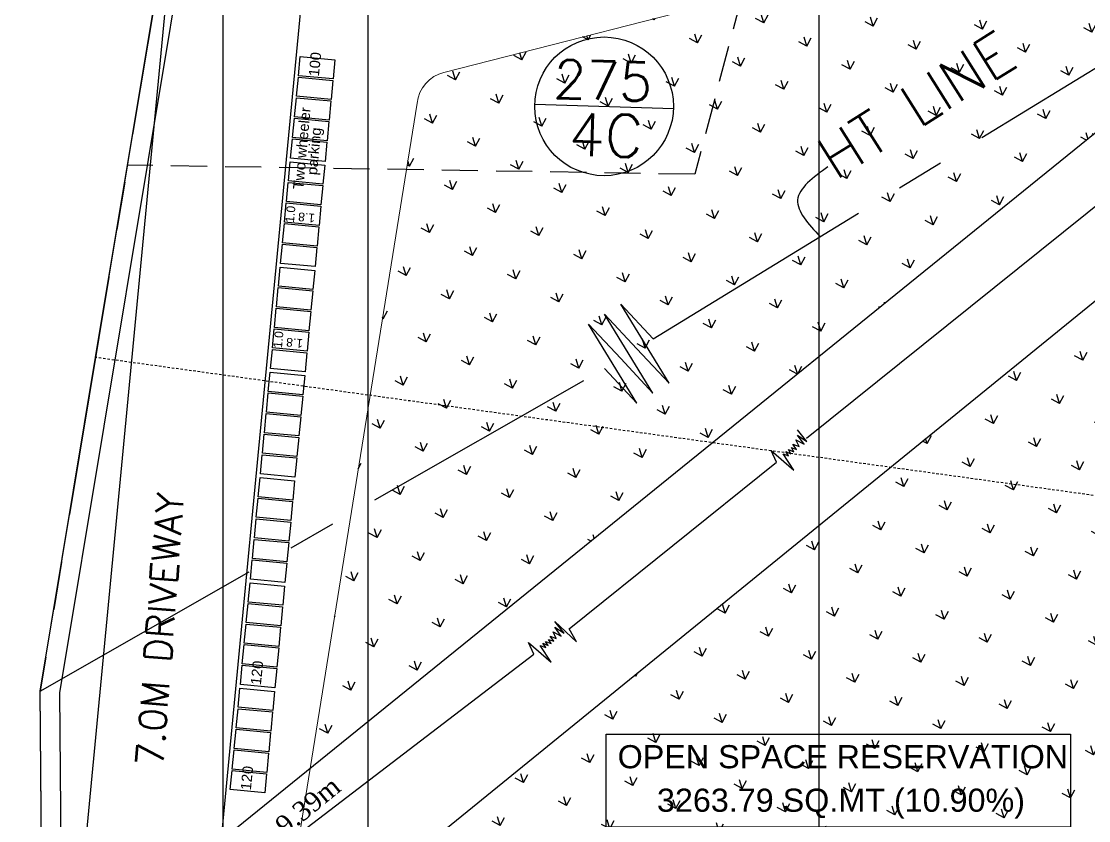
# Model space of a CAD drawing. Header units: metres. Extents: x 6804 to 7881, y 412 to 705.
# Drawn here: x 6962.8 to 7018.2, y 510.1 to 551.6 of the extents above; entities that cross this region are included whole.
import ezdxf

# ---------------------------------------------------------------- set-up
doc = ezdxf.new("R2010")
doc.units = ezdxf.units.M
doc.header["$LTSCALE"] = 5
for name, pattern in [('CENTER', [2, 1.25, -0.25, 0.25, -0.25]), ('CONTINOUS', [0]), ('DASHED', [0.75, 0.5, -0.25]), ('HIDDEN', [0.375, 0.25, -0.125])]:
    doc.linetypes.add(name, pattern=pattern)
doc.layers.get('0').update_dxf_attribs({"color": 8, "linetype": 'CONTINUOUS'})
for name, color, linetype in [('BLK_1_LVL_0_SIDE_SETBACK2', 102, 'CONTINUOUS'), ('BLK_2_LVL_0_SIDE_SETBACK2', 102, 'CONTINUOUS'), ('BLK_3_LVL_0_SIDE_SETBACK1', 171, 'CONTINUOUS'), ('FMB', 8, 'CONTINUOUS'), ('HATCH', 8, 'CONTINUOUS'), ('PDF_Text', 7, 'CONTINUOUS'), ('PLOT_BOUNDARY', 70, 'CONTINUOUS'), ('RWH', 130, 'CONTINUOUS'), ('S.NO', 6, 'CONTINUOUS'), ('Sub Divi', 3, 'DASHED'), ('TEXT', 7, 'CONTINUOUS'), ('TOWER LINE', 170, 'CONTINUOUS'), ('TWO_WHEELER_PARKING', 2, 'CONTINUOUS'), ('WAL', 1, 'CONTINUOUS')]:
    doc.layers.add(name, color=color, linetype=linetype)
doc.layers.add('Boundry mesurement', color=8, linetype='CONTINUOUS', lineweight=15)
doc.layers.add('OSR_PLAN', color=7, linetype='CONTINUOUS', lineweight=0)
doc.styles.add('ARIAL', font='arial.ttf')
doc.styles.add('PDF Arial', font='arial.ttf')
doc.styles.add('ROMANTICITALIC', font='romantic.ttf')
doc.styles.add('RS', font='romans.shx')
doc.styles.get("Standard").update_dxf_attribs({"font": 'arial.ttf'})

msp = doc.modelspace()

# ---------------------------------------------------------------- hatches: boundary and pattern name
at = {"layer": 'HATCH'}
h = msp.add_hatch(dxfattribs=at)
h.set_pattern_fill('GRASS', color=256, scale=0.1, angle=16.8266)
h.set_pattern_definition([(106.826592, (435.4425, -1916.455), (-2.2390676, 1.1992399), [0.47625, -3.11585245]), (61.82659, (435.4425, -1916.455), (-2.2390676, 1.1992399), [0.47625, -2.06375]), (151.82659, (435.4425, -1916.455), (-1.1992399, -2.2390676), [0.47625, -2.06375])])
edge = h.paths.add_edge_path()
edge.add_line((7051.717, 564.002), (6976.196, 502.605))
edge.add_line((6976.196, 502.605), (6974.977, 495.022))
edge.add_arc((6976.952, 494.704), 2, 170.8739, 265.6853)
edge.add_line((6976.802, 492.71), (7016.431, 489.8))
edge.add_line((7016.431, 489.8), (7016.819, 491.042))
edge.add_line((7016.819, 491.042), (7021.37, 526.551))
edge.add_line((7021.37, 526.551), (7034.56, 527.062))
edge.add_line((7034.56, 527.062), (7051.717, 564.002))
edge = h.paths.add_edge_path()
edge.add_line((6977.836, 512.814), (7038.973, 562.302))
edge.add_line((7038.973, 562.302), (7035.163, 561.794))
edge.add_line((7035.163, 561.794), (6984.773, 548.909))
edge.add_arc((6985.237, 547.095), 1.872, 104.3434, 173.3571)
edge.add_line((6983.377, 547.312), (6977.836, 512.814))

# ---------------------------------------------------------------- linework, layer by layer
msp.add_lwpolyline([(6993.19, 514.563), (7017.294, 514.563), (7017.294, 509.736), (6993.19, 509.736)], close=True)
at = {"layer": 'BLK_1_LVL_0_SIDE_SETBACK2', "color": 102}
msp.add_lwpolyline([(7048.875, 624.686), (7048.875, 618.957), (7048.875, 591.094), (7048.875, 557.883), (7034.56, 527.062), (7021.37, 526.551), (7016.819, 491.042), (7016.431, 489.8), (7003.754, 449.236), (6964.377, 450.585), (6963.82, 516.783), (6966.695, 534.11), (6968.354, 544.094), (6970.666, 558.015), (6957.05, 578.263), (6948.299, 599.317), (6909.399, 584.024), (6889.294, 585.983), (6864.948, 596.7), (6845.749, 603.168), (6845.749, 616.273)], close=True, dxfattribs=at)
at = {"layer": 'BLK_2_LVL_0_SIDE_SETBACK2', "color": 102, "ltscale": 400}
msp.add_lwpolyline([(7051.045, 580.832), (7051.045, 562.555), (7034.56, 527.062), (7021.37, 526.551), (7016.819, 491.042), (7016.431, 489.8), (7003.754, 449.236), (6980.843, 450.021), (6980.843, 552.05), (7032.183, 565.209), (7029.589, 575.332)], close=True, dxfattribs=at)
at = {"layer": 'BLK_3_LVL_0_SIDE_SETBACK1', "ltscale": 400}
msp.add_lwpolyline([(6973.318, 489.693), (6973.318, 676.274), (6993.837, 681.35), (7004.23, 680.901), (7004.23, 487.357)], close=True, dxfattribs=at)
at = {"layer": 'FMB', "linetype": 'CENTER', "ltscale": 2}
for p in [(6970.666, 558.015), (6964.377, 450.539)]:
    msp.add_line(p, (6963.82, 516.783), dxfattribs=at)
at = {"layer": 'HATCH', "linetype": 'Continuous'}
for p, q in [((7003.592, 529.925), (7019.379, 542.61)), ((7003.609, 529.753), (7003.126, 530.361)), ((7003.464, 529.605), (7003.126, 530.079)), ((7003.126, 530.079), (7003.609, 529.753)), ((7003.074, 529.341), (7002.882, 529.61)), ((7002.882, 529.61), (7003.206, 529.487)), ((7003.206, 529.487), (7003.04, 529.83)), ((7003.04, 529.83), (7003.464, 529.605)), ((7002.037, 528.676), (7001.761, 529.276)), ((7001.761, 529.276), (7002.934, 528.259)), ((7002.934, 528.259), (7002.373, 529.117)), ((7002.373, 529.117), (7002.661, 529.013)), ((7002.661, 529.013), (7002.516, 529.235)), ((7002.516, 529.235), (7002.781, 529.113)), ((7002.781, 529.113), (7002.647, 529.328)), ((7002.647, 529.328), (7002.936, 529.22)), ((7002.936, 529.22), (7002.802, 529.435)), ((7002.802, 529.435), (7003.074, 529.341)), ((6991.275, 520.028), (7002.037, 528.676)), ((6991.005, 519.794), (6990.522, 520.402)), ((6990.522, 520.402), (6991.645, 519.35)), ((6990.86, 519.646), (6990.522, 520.12)), ((6990.522, 520.12), (6991.005, 519.794)), ((6990.47, 519.381), (6990.278, 519.651)), ((6990.278, 519.651), (6990.602, 519.528)), ((6990.602, 519.528), (6990.436, 519.871)), ((6990.436, 519.871), (6990.86, 519.646)), ((6991.645, 519.35), (6991.275, 520.028)), ((6989.433, 518.717), (6989.157, 519.317)), ((6989.157, 519.317), (6990.33, 518.299)), ((6990.33, 518.299), (6989.769, 519.158)), ((6989.769, 519.158), (6990.057, 519.054)), ((6990.057, 519.054), (6989.912, 519.276)), ((6989.912, 519.276), (6990.177, 519.153)), ((6990.177, 519.153), (6990.043, 519.368)), ((6990.043, 519.368), (6990.332, 519.26)), ((6990.332, 519.26), (6990.198, 519.475)), ((6990.198, 519.475), (6990.47, 519.381)), ((6968.322, 502.569), (6989.433, 518.717))]:
    msp.add_line(p, q, dxfattribs=at)
at = {"layer": 'OSR_PLAN', "linetype": 'Continuous'}
msp.add_lwpolyline([(6976.802, 492.71), (7016.431, 489.8), (7016.819, 491.042), (7021.37, 526.551), (7034.56, 527.062), (7051.717, 564.002), (7035.163, 561.794), (6984.773, 548.909, 0.310574), (6983.377, 547.312), (6974.977, 495.022, 0.439028), (6976.802, 492.71, 0.303836)], format="xyb", dxfattribs=at)
at = {"layer": 'PLOT_BOUNDARY', "linetype": 'ByBlock'}
msp.add_lwpolyline([(6964.377, 450.585), (6963.82, 516.783), (6970.668, 558.018), (6957.052, 578.265), (6948.3, 599.319), (6909.399, 584.024)], dxfattribs=at)
at = {"layer": 'RWH', "ltscale": 400}
msp.add_lwpolyline([(6964.377, 450.585), (6963.82, 516.783), (6970.668, 558.018), (6957.052, 578.265), (6948.3, 599.319), (6909.399, 584.024), (6889.294, 585.983), (6864.948, 596.7), (6831.212, 608.066), (6832.04, 608.842), (6865.31, 597.633), (6889.55, 586.963), (6909.257, 585.043), (6948.847, 600.608), (6957.937, 578.741), (6971.72, 558.246), (6964.82, 516.705), (6965.369, 451.552)], dxfattribs=at)
at = {"layer": 'S.NO', "linetype": 'CONTINOUS', "ltscale": 2}
msp.add_line((6989.484, 547.263), (6996.68, 547.025), dxfattribs=at)
at = {"layer": 'S.NO', "linetype": 'CENTER', "ltscale": 2}
for points in [[(6993.11, 536.356), (6994.786, 534.565), (6996.461, 532.773), (6993.952, 536.871), (6995.627, 535.08), (7025.648, 553.466), (7027.323, 551.675), (7024.813, 555.772)], [(6963.82, 516.783), (6993.104, 533.534), (6994.779, 531.743), (6992.269, 535.841), (6993.945, 534.049), (6995.62, 532.258), (6993.11, 536.356)]]:
    msp.add_lwpolyline(points, dxfattribs=at)
at = {"layer": 'S.NO', "linetype": 'CONTINOUS', "ltscale": 2}
msp.add_circle((6993.082, 547.144), 3.6, dxfattribs=at)
at = {"layer": 'S.NO', "linetype": 'CENTER', "ltscale": 2}
msp.add_spline([(7004.693, 543.998), (7003.129, 542.288), (7004.293, 540.387)], degree=3, dxfattribs=at)
at = {"layer": 'Sub Divi', "linetype": 'HIDDEN', "ltscale": 1.5}
for p, q in [((7005.309, 571.994), (6997.788, 543.62)), ((6997.788, 543.62), (6968.354, 544.094))]:
    msp.add_line(p, q, dxfattribs=at)
at = {"layer": 'Sub Divi', "linetype": 'HIDDEN', "ltscale": 0.1}
msp.add_line((7021.37, 526.551), (6966.695, 534.11), dxfattribs=at)
at = {"layer": 'TOWER LINE', "linetype": 'Continuous'}
msp.add_line((6938.658, 472.088), (7077.739, 585.157), dxfattribs=at)
msp.add_lwpolyline([(6934.149, 477.452), (7073.475, 590.23)], dxfattribs=at)
at = {"layer": 'TWO_WHEELER_PARKING', "linetype": 'Continuous'}
for points in [[(6977.319, 549.731), (6979.111, 549.56), (6979.016, 548.565), (6977.224, 548.736)], [(6977.217, 548.662), (6979.009, 548.491), (6978.914, 547.496), (6977.122, 547.667)], [(6977.115, 547.593), (6978.907, 547.422), (6978.812, 546.427), (6977.02, 546.598)], [(6977.013, 546.524), (6978.805, 546.353), (6978.71, 545.358), (6976.918, 545.529)], [(6976.911, 545.455), (6978.703, 545.284), (6978.608, 544.289), (6976.816, 544.46)], [(6976.798, 544.268), (6978.589, 544.097), (6978.494, 543.101), (6976.703, 543.272)], [(6976.695, 543.199), (6978.487, 543.028), (6978.392, 542.032), (6976.6, 542.203)], [(6976.593, 542.13), (6978.385, 541.959), (6978.29, 540.963), (6976.498, 541.134)], [(6976.491, 541.061), (6978.283, 540.89), (6978.188, 539.894), (6976.396, 540.065)], [(6976.389, 539.992), (6978.181, 539.821), (6978.086, 538.825), (6976.294, 538.996)], [(6976.276, 538.804), (6978.068, 538.633), (6977.973, 537.637), (6976.181, 537.809)], [(6976.174, 537.735), (6977.966, 537.564), (6977.871, 536.569), (6976.079, 536.74)], [(6976.072, 536.666), (6977.864, 536.495), (6977.769, 535.5), (6975.977, 535.671)], [(6975.97, 535.597), (6977.762, 535.426), (6977.667, 534.431), (6975.875, 534.602)], [(6975.868, 534.528), (6977.66, 534.357), (6977.565, 533.362), (6975.773, 533.533)], [(6975.754, 533.34), (6977.546, 533.169), (6977.451, 532.174), (6975.659, 532.345)], [(6975.652, 532.272), (6977.444, 532.1), (6977.349, 531.105), (6975.557, 531.276)], [(6975.55, 531.203), (6977.342, 531.031), (6977.247, 530.036), (6975.455, 530.207)], [(6975.448, 530.134), (6977.24, 529.963), (6977.145, 528.967), (6975.353, 529.138)], [(6975.346, 529.065), (6977.138, 528.894), (6977.043, 527.898), (6975.251, 528.069)], [(6975.233, 527.877), (6977.025, 527.706), (6976.93, 526.71), (6975.138, 526.881)], [(6975.131, 526.808), (6976.922, 526.637), (6976.827, 525.641), (6975.036, 525.813)], [(6975.029, 525.739), (6976.82, 525.568), (6976.725, 524.572), (6974.934, 524.744)], [(6974.927, 524.67), (6976.718, 524.499), (6976.623, 523.503), (6974.831, 523.675)], [(6974.824, 523.601), (6976.616, 523.43), (6976.521, 522.435), (6974.729, 522.606)], [(6974.711, 522.413), (6976.503, 522.242), (6976.408, 521.247), (6974.616, 521.418)], [(6974.609, 521.344), (6976.401, 521.173), (6976.306, 520.178), (6974.514, 520.349)], [(6974.507, 520.275), (6976.299, 520.104), (6976.204, 519.109), (6974.412, 519.28)], [(6974.405, 519.207), (6976.197, 519.035), (6976.102, 518.04), (6974.31, 518.211)], [(6974.303, 518.138), (6976.095, 517.966), (6976, 516.971), (6974.208, 517.142)], [(6974.189, 516.95), (6975.981, 516.779), (6975.886, 515.783), (6974.094, 515.954)], [(6974.087, 515.881), (6975.879, 515.71), (6975.784, 514.714), (6973.992, 514.885)], [(6973.985, 514.812), (6975.777, 514.641), (6975.682, 513.645), (6973.89, 513.816)], [(6973.883, 513.743), (6975.675, 513.572), (6975.58, 512.576), (6973.788, 512.747)], [(6973.781, 512.674), (6975.573, 512.503), (6975.478, 511.507), (6973.686, 511.679)]]:
    msp.add_lwpolyline(points, close=True, dxfattribs=at)
at = {"layer": 'WAL', "linetype": 'CONTINOUS', "ltscale": 2}
for points in [[(6971.663, 492.698), (6977.755, 556.511, 0.089946), (6977.41, 560.601), (6965.486, 604.776, -0.480911), (6969.645, 610.445), (6985.068, 611.084)], [(6964.694, 493.363), (6970.787, 557.177, 0.089946), (6970.652, 558.777), (6957.786, 606.443, 0.35052), (6953.255, 609.766), (6848.201, 605.415)]]:
    msp.add_lwpolyline(points, format="xyb", dxfattribs=at)

# ---------------------------------------------------------------- texts
at = {"color": 1, "linetype": 'Continuous', "lineweight": 25}
for s, p in [('Two wheeler ', (6977.472, 542.812)), ('parking', (6978.184, 543.559))]:
    msp.add_text(s, height=0.54, rotation=84.8203, dxfattribs=at).set_placement(p)
at = {"layer": 'Boundry mesurement', "color": 6, "lineweight": 15, "style": 'RS'}
msp.add_text('7.0M DRIVEWAY', height=1.4, rotation=85.5495, dxfattribs=at).set_placement((6970.183, 512.855))
at = {"layer": 'HATCH', "linetype": 'Continuous', "style": 'ROMANTICITALIC'}
msp.add_text('Tower Line Ht:9.39m', height=1, rotation=39.1664, dxfattribs=at).set_placement((6969.26, 503.323))
at = {"layer": 'PDF_Text', "char_height": 1.19999, "attachment_point": 7, "style": 'PDF Arial'}
for s, insert in [('OPEN SPACE RESERVATION', (6993.787, 512.772)), ('3263.79 SQ.MT (10.90%)', (6995.828, 510.17))]:
    msp.add_mtext(s, dxfattribs=dict(at, insert=insert))
at = {"layer": 'S.NO', "linetype": 'CENTER', "ltscale": 2, "attachment_point": 1, "style": 'RS'}
for s, width, insert, char_height, rotation in [('HT LINE ', 49.75935, (7003.907, 545.136), 2.2, 32.1876), ('275', 16.62136, (6990.486, 549.574), 2, 358.1039), ('4C', 16.62136, (6991.283, 546.806), 2.2, 358.1039)]:
    msp.add_mtext_dynamic_manual_height_columns(s, width=width, gutter_width=1, heights=[0], dxfattribs=dict(at, insert=insert, char_height=char_height, rotation=rotation))
at = {"layer": 'TEXT', "color": 0, "linetype": 'ByBlock', "lineweight": 18, "style": 'ARIAL'}
for s, height, rotation, p in [('100', 0.54, 84.1683, (6978.281, 548.677)), ('1.0', 0.45, 84.5464, (6976.986, 541.09)), ('1.8', 0.45, 174.5464, (6978.1, 541.559)), ('1.0', 0.45, 84.5464, (6976.364, 534.583)), ('1.8', 0.45, 174.5464, (6977.478, 535.052)), ('120', 0.54, 84.1683, (6975.272, 517.091)), ('120', 0.54, 84.1683, (6974.751, 511.628))]:
    msp.add_text(s, height=height, rotation=rotation, dxfattribs=at).set_placement(p)

doc.saveas('drawing.dxf')
